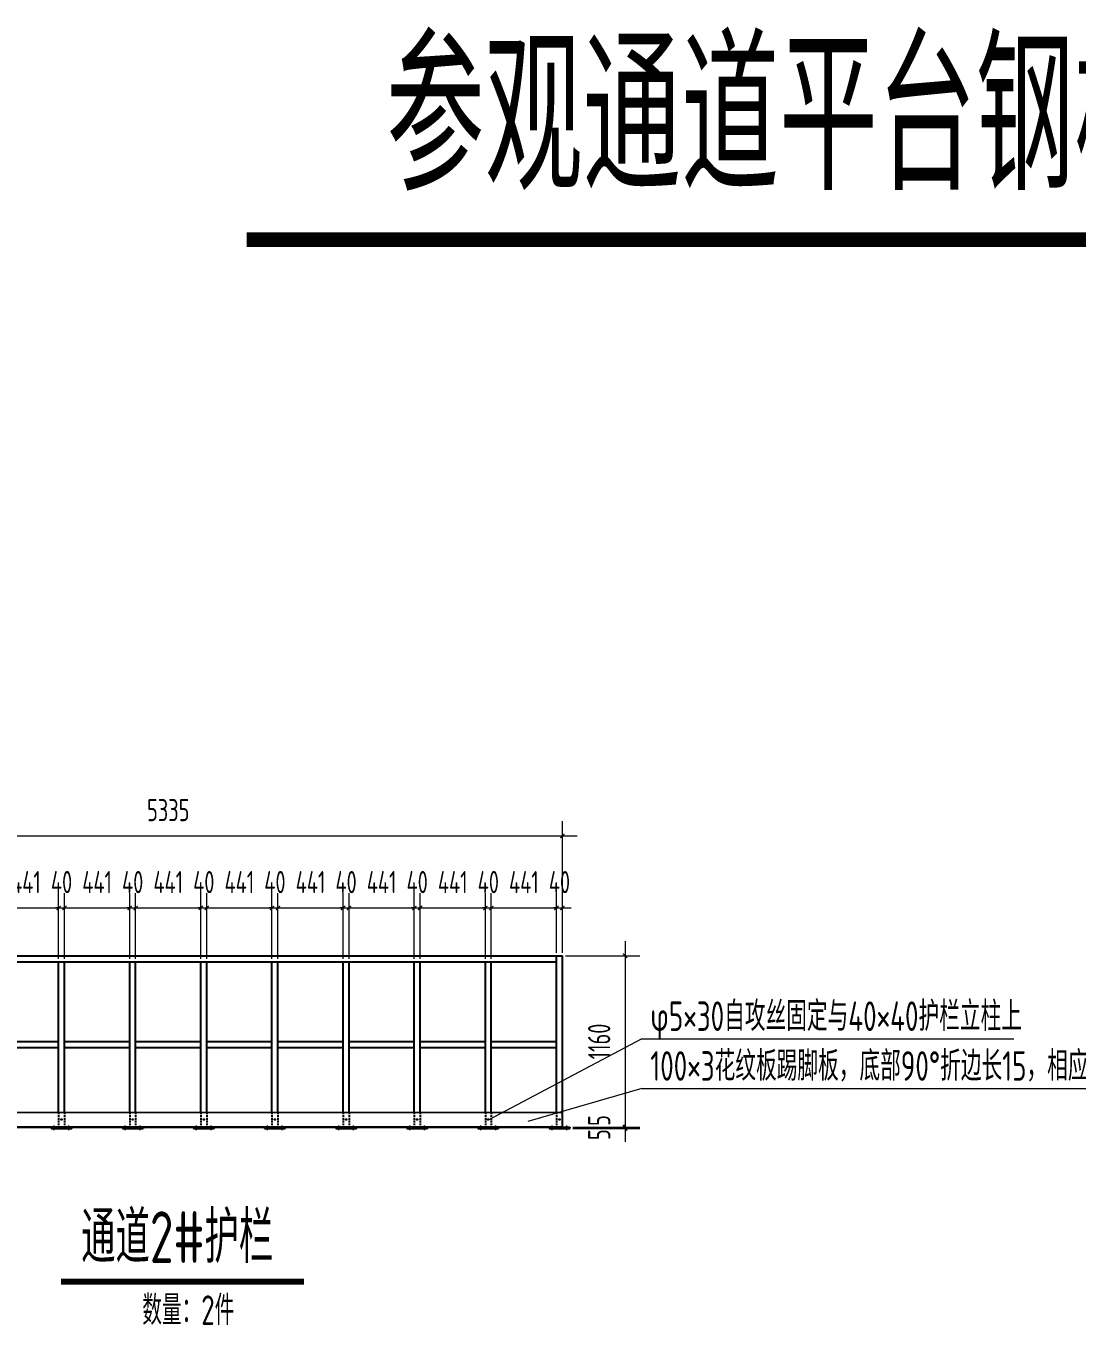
# Model space of a CAD drawing. Extents: x 498328 to 716449, y -893371 to -467753.
# Drawn here: x 548145 to 555257, y -857109 to -848313 of the extents above; entities that cross this region are included whole.
import ezdxf

# ---------------------------------------------------------------- set-up
doc = ezdxf.new("R2010")
doc.units = 0
doc.header["$LTSCALE"] = 1000
doc.header["$PDMODE"] = 35
doc.header["$PDSIZE"] = 20
doc.linetypes.add('2', pattern=[0.375, 0.25, -0.125])
doc.linetypes.add('CENTER', pattern=[2, 1.25, -0.25, 0.25, -0.25])
doc.layers.get('0').update_dxf_attribs({"linetype": 'CONTINUOUS'})
doc.layers.get('Defpoints').update_dxf_attribs({"linetype": 'CONTINUOUS'})
for name, color, linetype in [('01', 7, 'CONTINUOUS'), ('1轮廓实线层', 7, 'CONTINUOUS'), ('AXIS', 251, 'CENTER'), ('DIM', 3, 'CONTINUOUS'), ('PUB_TEXT', 7, 'CONTINUOUS'), ('SD_NAME_TOPC', 7, 'CONTINUOUS'), ('焊缝', 1, 'CONTINUOUS')]:
    doc.layers.add(name, color=color, linetype=linetype)
doc.styles.add('TSSD-REIN', font='tssdeng.shx', dxfattribs={"width": 0.7, "bigfont": 'tssdchn.shx'})
doc.styles.add('TSSD_DIMENSION', font='Tssdeng.shx', dxfattribs={"width": 0.7, "bigfont": 'hztxt.shx'})
doc.styles.add('TSSD_REIN', font='Tssdeng.shx', dxfattribs={"width": 0.7, "bigfont": 'hztxt.shx'})
doc.dimstyles.new('TSSD_100_100$0', dxfattribs={"dimtxt": 380, "dimasz": 100, "dimexe": 100, "dimexo": 250, "dimgap": 50, "dimtad": 1, "dimdec": 0, "dimzin": 0, "dimdsep": 46, "dimtxsty": 'TSSD_DIMENSION', "dimblk": 'ARCHTICK', "dimblk1": 'ARCHTICK', "dimblk2": 'ARCHTICK', "dimsah": 1, "dimcen": 0, "dimdle": 100, "dimclrt": 7, "dimadec": 0, "dimazin": 0, "dimtfac": 1, "dimtdec": 0, "dimtix": 1, "dimtmove": 2, "dimatfit": 3, "dimldrblk": 'ARCHTICK', "dimfxl": 0, "dimtolj": 1, "dimtzin": 0, "dimarcsym": 0})

# ---------------------------------------------------------------- blocks, each defined once
blk = doc.blocks.new('_ARCHTICK')
at = {"color": 0, "const_width": 0.4}
blk.add_lwpolyline([(-0.71, -0.71), (0.71, 0.71)], dxfattribs=at)
blk = doc.blocks.new('*D678')
at = {"layer": 'Defpoints', "color": 0, "transparency": 16777216}
for p in [(548365.2, -854284.7), (547923.9, -854648.6), (548365.2, -854648.6)]:
    blk.add_point(p, dxfattribs=at)
at = {"layer": 'DIM', "color": 0, "lineweight": 9, "transparency": 16777216}
for p, q in [((547923.9, -854628.6), (547923.9, -854184.7)), ((548365.2, -854628.6), (548365.2, -854184.7)), ((547823.9, -854284.7), (548465.2, -854284.7))]:
    blk.add_line(p, q, dxfattribs=at)
at = {"layer": 'DIM', "color": 0, "lineweight": 9, "transparency": 16777216, "xscale": 20, "yscale": 20, "zscale": 20, "rotation": 180}
blk.add_blockref('_ARCHTICK', (547923.9, -854284.7), dxfattribs=at)
at = {"layer": 'DIM', "color": 0, "lineweight": 9, "transparency": 16777216, "xscale": 20, "yscale": 20, "zscale": 20}
blk.add_blockref('_ARCHTICK', (548365.2, -854284.7), dxfattribs=at)
at = {"layer": 'DIM', "color": 7, "lineweight": 20, "transparency": 16777216, "insert": (548144.5, -854109.7), "char_height": 150, "attachment_point": 5, "style": 'TSSD_DIMENSION'}
blk.add_mtext('\\A1;441', dxfattribs=at)
blk = doc.blocks.new('*D679')
at = {"layer": 'Defpoints', "color": 0, "transparency": 16777216}
for p in [(548405.2, -854284.7), (548365.2, -854648.6), (548405.2, -854648.6)]:
    blk.add_point(p, dxfattribs=at)
at = {"layer": 'DIM', "color": 0, "lineweight": 9, "transparency": 16777216}
for p, q in [((548365.2, -854628.6), (548365.2, -854184.7)), ((548405.2, -854628.6), (548405.2, -854184.7)), ((548365.2, -854284.7), (548345.2, -854284.7)), ((548365.2, -854284.7), (548405.2, -854284.7)), ((548405.2, -854284.7), (548425.2, -854284.7))]:
    blk.add_line(p, q, dxfattribs=at)
at = {"layer": 'DIM', "color": 0, "lineweight": 9, "transparency": 16777216, "xscale": 20, "yscale": 20, "zscale": 20}
blk.add_blockref('_ARCHTICK', (548365.2, -854284.7), dxfattribs=at)
at = {"layer": 'DIM', "color": 0, "lineweight": 9, "transparency": 16777216, "xscale": 20, "yscale": 20, "zscale": 20, "rotation": 180}
blk.add_blockref('_ARCHTICK', (548405.2, -854284.7), dxfattribs=at)
at = {"layer": 'DIM', "color": 7, "lineweight": 20, "transparency": 16777216, "insert": (548385.2, -854109.7), "char_height": 150, "attachment_point": 5, "style": 'TSSD_DIMENSION'}
blk.add_mtext('\\A1;40', dxfattribs=at)
blk = doc.blocks.new('*D680')
at = {"layer": 'Defpoints', "color": 0, "transparency": 16777216}
for p in [(548846.6, -854284.7), (548405.2, -854648.6), (548846.6, -854648.6)]:
    blk.add_point(p, dxfattribs=at)
at = {"layer": 'DIM', "color": 0, "lineweight": 9, "transparency": 16777216}
for p, q in [((548405.2, -854628.6), (548405.2, -854184.7)), ((548846.6, -854628.6), (548846.6, -854184.7)), ((548305.2, -854284.7), (548946.6, -854284.7))]:
    blk.add_line(p, q, dxfattribs=at)
at = {"layer": 'DIM', "color": 0, "lineweight": 9, "transparency": 16777216, "xscale": 20, "yscale": 20, "zscale": 20, "rotation": 180}
blk.add_blockref('_ARCHTICK', (548405.2, -854284.7), dxfattribs=at)
at = {"layer": 'DIM', "color": 0, "lineweight": 9, "transparency": 16777216, "xscale": 20, "yscale": 20, "zscale": 20}
blk.add_blockref('_ARCHTICK', (548846.6, -854284.7), dxfattribs=at)
at = {"layer": 'DIM', "color": 7, "lineweight": 20, "transparency": 16777216, "insert": (548625.9, -854109.7), "char_height": 150, "attachment_point": 5, "style": 'TSSD_DIMENSION'}
blk.add_mtext('\\A1;441', dxfattribs=at)
blk = doc.blocks.new('*D681')
at = {"layer": 'Defpoints', "color": 0, "transparency": 16777216}
for p in [(548886.6, -854284.7), (548846.6, -854648.6), (548886.6, -854648.6)]:
    blk.add_point(p, dxfattribs=at)
at = {"layer": 'DIM', "color": 0, "lineweight": 9, "transparency": 16777216}
for p, q in [((548846.6, -854628.6), (548846.6, -854184.7)), ((548886.6, -854628.6), (548886.6, -854184.7)), ((548846.6, -854284.7), (548826.6, -854284.7)), ((548846.6, -854284.7), (548886.6, -854284.7)), ((548886.6, -854284.7), (548906.6, -854284.7))]:
    blk.add_line(p, q, dxfattribs=at)
at = {"layer": 'DIM', "color": 0, "lineweight": 9, "transparency": 16777216, "xscale": 20, "yscale": 20, "zscale": 20}
blk.add_blockref('_ARCHTICK', (548846.6, -854284.7), dxfattribs=at)
at = {"layer": 'DIM', "color": 0, "lineweight": 9, "transparency": 16777216, "xscale": 20, "yscale": 20, "zscale": 20, "rotation": 180}
blk.add_blockref('_ARCHTICK', (548886.6, -854284.7), dxfattribs=at)
at = {"layer": 'DIM', "color": 7, "lineweight": 20, "transparency": 16777216, "insert": (548866.6, -854109.7), "char_height": 150, "attachment_point": 5, "style": 'TSSD_DIMENSION'}
blk.add_mtext('\\A1;40', dxfattribs=at)
blk = doc.blocks.new('*D682')
at = {"layer": 'Defpoints', "color": 0, "transparency": 16777216}
for p in [(549327.9, -854284.7), (548886.6, -854648.6), (549327.9, -854648.6)]:
    blk.add_point(p, dxfattribs=at)
at = {"layer": 'DIM', "color": 0, "lineweight": 9, "transparency": 16777216}
for p, q in [((548886.6, -854628.6), (548886.6, -854184.7)), ((549327.9, -854628.6), (549327.9, -854184.7)), ((548786.6, -854284.7), (549427.9, -854284.7))]:
    blk.add_line(p, q, dxfattribs=at)
at = {"layer": 'DIM', "color": 0, "lineweight": 9, "transparency": 16777216, "xscale": 20, "yscale": 20, "zscale": 20, "rotation": 180}
blk.add_blockref('_ARCHTICK', (548886.6, -854284.7), dxfattribs=at)
at = {"layer": 'DIM', "color": 0, "lineweight": 9, "transparency": 16777216, "xscale": 20, "yscale": 20, "zscale": 20}
blk.add_blockref('_ARCHTICK', (549327.9, -854284.7), dxfattribs=at)
at = {"layer": 'DIM', "color": 7, "lineweight": 20, "transparency": 16777216, "insert": (549107.2, -854109.7), "char_height": 150, "attachment_point": 5, "style": 'TSSD_DIMENSION'}
blk.add_mtext('\\A1;441', dxfattribs=at)
blk = doc.blocks.new('*D683')
at = {"layer": 'Defpoints', "color": 0, "transparency": 16777216}
for p in [(549367.9, -854284.7), (549327.9, -854648.6), (549367.9, -854648.6)]:
    blk.add_point(p, dxfattribs=at)
at = {"layer": 'DIM', "color": 0, "lineweight": 9, "transparency": 16777216}
for p, q in [((549327.9, -854628.6), (549327.9, -854184.7)), ((549367.9, -854628.6), (549367.9, -854184.7)), ((549327.9, -854284.7), (549307.9, -854284.7)), ((549327.9, -854284.7), (549367.9, -854284.7)), ((549367.9, -854284.7), (549387.9, -854284.7))]:
    blk.add_line(p, q, dxfattribs=at)
at = {"layer": 'DIM', "color": 0, "lineweight": 9, "transparency": 16777216, "xscale": 20, "yscale": 20, "zscale": 20}
blk.add_blockref('_ARCHTICK', (549327.9, -854284.7), dxfattribs=at)
at = {"layer": 'DIM', "color": 0, "lineweight": 9, "transparency": 16777216, "xscale": 20, "yscale": 20, "zscale": 20, "rotation": 180}
blk.add_blockref('_ARCHTICK', (549367.9, -854284.7), dxfattribs=at)
at = {"layer": 'DIM', "color": 7, "lineweight": 20, "transparency": 16777216, "insert": (549347.9, -854109.7), "char_height": 150, "attachment_point": 5, "style": 'TSSD_DIMENSION'}
blk.add_mtext('\\A1;40', dxfattribs=at)
blk = doc.blocks.new('*D684')
at = {"layer": 'Defpoints', "color": 0, "transparency": 16777216}
for p in [(549809.3, -854284.7), (549367.9, -854648.6), (549809.3, -854648.6)]:
    blk.add_point(p, dxfattribs=at)
at = {"layer": 'DIM', "color": 0, "lineweight": 9, "transparency": 16777216}
for p, q in [((549367.9, -854628.6), (549367.9, -854184.7)), ((549809.3, -854628.6), (549809.3, -854184.7)), ((549267.9, -854284.7), (549909.3, -854284.7))]:
    blk.add_line(p, q, dxfattribs=at)
at = {"layer": 'DIM', "color": 0, "lineweight": 9, "transparency": 16777216, "xscale": 20, "yscale": 20, "zscale": 20, "rotation": 180}
blk.add_blockref('_ARCHTICK', (549367.9, -854284.7), dxfattribs=at)
at = {"layer": 'DIM', "color": 0, "lineweight": 9, "transparency": 16777216, "xscale": 20, "yscale": 20, "zscale": 20}
blk.add_blockref('_ARCHTICK', (549809.3, -854284.7), dxfattribs=at)
at = {"layer": 'DIM', "color": 7, "lineweight": 20, "transparency": 16777216, "insert": (549588.6, -854109.7), "char_height": 150, "attachment_point": 5, "style": 'TSSD_DIMENSION'}
blk.add_mtext('\\A1;441', dxfattribs=at)
blk = doc.blocks.new('*D685')
at = {"layer": 'Defpoints', "color": 0, "transparency": 16777216}
for p in [(549849.3, -854284.7), (549809.3, -854648.6), (549849.3, -854648.6)]:
    blk.add_point(p, dxfattribs=at)
at = {"layer": 'DIM', "color": 0, "lineweight": 9, "transparency": 16777216}
for p, q in [((549809.3, -854628.6), (549809.3, -854184.7)), ((549849.3, -854628.6), (549849.3, -854184.7)), ((549809.3, -854284.7), (549789.3, -854284.7)), ((549809.3, -854284.7), (549849.3, -854284.7)), ((549849.3, -854284.7), (549869.3, -854284.7))]:
    blk.add_line(p, q, dxfattribs=at)
at = {"layer": 'DIM', "color": 0, "lineweight": 9, "transparency": 16777216, "xscale": 20, "yscale": 20, "zscale": 20}
blk.add_blockref('_ARCHTICK', (549809.3, -854284.7), dxfattribs=at)
at = {"layer": 'DIM', "color": 0, "lineweight": 9, "transparency": 16777216, "xscale": 20, "yscale": 20, "zscale": 20, "rotation": 180}
blk.add_blockref('_ARCHTICK', (549849.3, -854284.7), dxfattribs=at)
at = {"layer": 'DIM', "color": 7, "lineweight": 20, "transparency": 16777216, "insert": (549829.3, -854109.7), "char_height": 150, "attachment_point": 5, "style": 'TSSD_DIMENSION'}
blk.add_mtext('\\A1;40', dxfattribs=at)
blk = doc.blocks.new('*D686')
at = {"layer": 'Defpoints', "color": 0, "transparency": 16777216}
for p in [(550290.6, -854284.7), (549849.3, -854648.6), (550290.6, -854648.6)]:
    blk.add_point(p, dxfattribs=at)
at = {"layer": 'DIM', "color": 0, "lineweight": 9, "transparency": 16777216}
for p, q in [((549849.3, -854628.6), (549849.3, -854184.7)), ((550290.6, -854628.6), (550290.6, -854184.7)), ((549749.3, -854284.7), (550390.6, -854284.7))]:
    blk.add_line(p, q, dxfattribs=at)
at = {"layer": 'DIM', "color": 0, "lineweight": 9, "transparency": 16777216, "xscale": 20, "yscale": 20, "zscale": 20, "rotation": 180}
blk.add_blockref('_ARCHTICK', (549849.3, -854284.7), dxfattribs=at)
at = {"layer": 'DIM', "color": 0, "lineweight": 9, "transparency": 16777216, "xscale": 20, "yscale": 20, "zscale": 20}
blk.add_blockref('_ARCHTICK', (550290.6, -854284.7), dxfattribs=at)
at = {"layer": 'DIM', "color": 7, "lineweight": 20, "transparency": 16777216, "insert": (550070, -854109.7), "char_height": 150, "attachment_point": 5, "style": 'TSSD_DIMENSION'}
blk.add_mtext('\\A1;441', dxfattribs=at)
blk = doc.blocks.new('*D687')
at = {"layer": 'Defpoints', "color": 0, "transparency": 16777216}
for p in [(550330.6, -854284.7), (550290.6, -854648.6), (550330.6, -854648.6)]:
    blk.add_point(p, dxfattribs=at)
at = {"layer": 'DIM', "color": 0, "lineweight": 9, "transparency": 16777216}
for p, q in [((550290.6, -854628.6), (550290.6, -854184.7)), ((550330.6, -854628.6), (550330.6, -854184.7)), ((550290.6, -854284.7), (550270.6, -854284.7)), ((550290.6, -854284.7), (550330.6, -854284.7)), ((550330.6, -854284.7), (550350.6, -854284.7))]:
    blk.add_line(p, q, dxfattribs=at)
at = {"layer": 'DIM', "color": 0, "lineweight": 9, "transparency": 16777216, "xscale": 20, "yscale": 20, "zscale": 20}
blk.add_blockref('_ARCHTICK', (550290.6, -854284.7), dxfattribs=at)
at = {"layer": 'DIM', "color": 0, "lineweight": 9, "transparency": 16777216, "xscale": 20, "yscale": 20, "zscale": 20, "rotation": 180}
blk.add_blockref('_ARCHTICK', (550330.6, -854284.7), dxfattribs=at)
at = {"layer": 'DIM', "color": 7, "lineweight": 20, "transparency": 16777216, "insert": (550310.6, -854109.7), "char_height": 150, "attachment_point": 5, "style": 'TSSD_DIMENSION'}
blk.add_mtext('\\A1;40', dxfattribs=at)
blk = doc.blocks.new('*D688')
at = {"layer": 'Defpoints', "color": 0, "transparency": 16777216}
for p in [(550772, -854284.7), (550330.6, -854648.6), (550772, -854648.6)]:
    blk.add_point(p, dxfattribs=at)
at = {"layer": 'DIM', "color": 0, "lineweight": 9, "transparency": 16777216}
for p, q in [((550330.6, -854628.6), (550330.6, -854184.7)), ((550772, -854628.6), (550772, -854184.7)), ((550230.6, -854284.7), (550872, -854284.7))]:
    blk.add_line(p, q, dxfattribs=at)
at = {"layer": 'DIM', "color": 0, "lineweight": 9, "transparency": 16777216, "xscale": 20, "yscale": 20, "zscale": 20, "rotation": 180}
blk.add_blockref('_ARCHTICK', (550330.6, -854284.7), dxfattribs=at)
at = {"layer": 'DIM', "color": 0, "lineweight": 9, "transparency": 16777216, "xscale": 20, "yscale": 20, "zscale": 20}
blk.add_blockref('_ARCHTICK', (550772, -854284.7), dxfattribs=at)
at = {"layer": 'DIM', "color": 7, "lineweight": 20, "transparency": 16777216, "insert": (550551.3, -854109.7), "char_height": 150, "attachment_point": 5, "style": 'TSSD_DIMENSION'}
blk.add_mtext('\\A1;441', dxfattribs=at)
blk = doc.blocks.new('*D689')
at = {"layer": 'Defpoints', "color": 0, "transparency": 16777216}
for p in [(550812, -854284.7), (550772, -854648.6), (550812, -854648.6)]:
    blk.add_point(p, dxfattribs=at)
at = {"layer": 'DIM', "color": 0, "lineweight": 9, "transparency": 16777216}
for p, q in [((550772, -854628.6), (550772, -854184.7)), ((550812, -854628.6), (550812, -854184.7)), ((550772, -854284.7), (550752, -854284.7)), ((550772, -854284.7), (550812, -854284.7)), ((550812, -854284.7), (550832, -854284.7))]:
    blk.add_line(p, q, dxfattribs=at)
at = {"layer": 'DIM', "color": 0, "lineweight": 9, "transparency": 16777216, "xscale": 20, "yscale": 20, "zscale": 20}
blk.add_blockref('_ARCHTICK', (550772, -854284.7), dxfattribs=at)
at = {"layer": 'DIM', "color": 0, "lineweight": 9, "transparency": 16777216, "xscale": 20, "yscale": 20, "zscale": 20, "rotation": 180}
blk.add_blockref('_ARCHTICK', (550812, -854284.7), dxfattribs=at)
at = {"layer": 'DIM', "color": 7, "lineweight": 20, "transparency": 16777216, "insert": (550792, -854109.7), "char_height": 150, "attachment_point": 5, "style": 'TSSD_DIMENSION'}
blk.add_mtext('\\A1;40', dxfattribs=at)
blk = doc.blocks.new('*D690')
at = {"layer": 'Defpoints', "color": 0, "transparency": 16777216}
for p in [(551253.3, -854284.7), (550812, -854648.6), (551253.3, -854648.6)]:
    blk.add_point(p, dxfattribs=at)
at = {"layer": 'DIM', "color": 0, "lineweight": 9, "transparency": 16777216}
for p, q in [((550812, -854628.6), (550812, -854184.7)), ((551253.3, -854628.6), (551253.3, -854184.7)), ((550712, -854284.7), (551353.3, -854284.7))]:
    blk.add_line(p, q, dxfattribs=at)
at = {"layer": 'DIM', "color": 0, "lineweight": 9, "transparency": 16777216, "xscale": 20, "yscale": 20, "zscale": 20, "rotation": 180}
blk.add_blockref('_ARCHTICK', (550812, -854284.7), dxfattribs=at)
at = {"layer": 'DIM', "color": 0, "lineweight": 9, "transparency": 16777216, "xscale": 20, "yscale": 20, "zscale": 20}
blk.add_blockref('_ARCHTICK', (551253.3, -854284.7), dxfattribs=at)
at = {"layer": 'DIM', "color": 7, "lineweight": 20, "transparency": 16777216, "insert": (551032.7, -854109.7), "char_height": 150, "attachment_point": 5, "style": 'TSSD_DIMENSION'}
blk.add_mtext('\\A1;441', dxfattribs=at)
blk = doc.blocks.new('*D691')
at = {"layer": 'Defpoints', "color": 0, "transparency": 16777216}
for p in [(551293.3, -854284.7), (551253.3, -854648.6), (551293.3, -854648.6)]:
    blk.add_point(p, dxfattribs=at)
at = {"layer": 'DIM', "color": 0, "lineweight": 9, "transparency": 16777216}
for p, q in [((551253.3, -854628.6), (551253.3, -854184.7)), ((551293.3, -854628.6), (551293.3, -854184.7)), ((551253.3, -854284.7), (551233.3, -854284.7)), ((551253.3, -854284.7), (551293.3, -854284.7)), ((551293.3, -854284.7), (551313.3, -854284.7))]:
    blk.add_line(p, q, dxfattribs=at)
at = {"layer": 'DIM', "color": 0, "lineweight": 9, "transparency": 16777216, "xscale": 20, "yscale": 20, "zscale": 20}
blk.add_blockref('_ARCHTICK', (551253.3, -854284.7), dxfattribs=at)
at = {"layer": 'DIM', "color": 0, "lineweight": 9, "transparency": 16777216, "xscale": 20, "yscale": 20, "zscale": 20, "rotation": 180}
blk.add_blockref('_ARCHTICK', (551293.3, -854284.7), dxfattribs=at)
at = {"layer": 'DIM', "color": 7, "lineweight": 20, "transparency": 16777216, "insert": (551273.3, -854109.7), "char_height": 150, "attachment_point": 5, "style": 'TSSD_DIMENSION'}
blk.add_mtext('\\A1;40', dxfattribs=at)
blk = doc.blocks.new('*D692')
at = {"layer": 'Defpoints', "color": 0, "transparency": 16777216}
for p in [(551734.7, -854284.7), (551293.3, -854648.6), (551734.7, -854608.6)]:
    blk.add_point(p, dxfattribs=at)
at = {"layer": 'DIM', "color": 0, "lineweight": 9, "transparency": 16777216}
for p, q in [((551293.3, -854628.6), (551293.3, -854184.7)), ((551734.7, -854588.6), (551734.7, -854184.7)), ((551193.3, -854284.7), (551834.7, -854284.7))]:
    blk.add_line(p, q, dxfattribs=at)
at = {"layer": 'DIM', "color": 0, "lineweight": 9, "transparency": 16777216, "xscale": 20, "yscale": 20, "zscale": 20, "rotation": 180}
blk.add_blockref('_ARCHTICK', (551293.3, -854284.7), dxfattribs=at)
at = {"layer": 'DIM', "color": 0, "lineweight": 9, "transparency": 16777216, "xscale": 20, "yscale": 20, "zscale": 20}
blk.add_blockref('_ARCHTICK', (551734.7, -854284.7), dxfattribs=at)
at = {"layer": 'DIM', "color": 7, "lineweight": 20, "transparency": 16777216, "insert": (551514, -854109.7), "char_height": 150, "attachment_point": 5, "style": 'TSSD_DIMENSION'}
blk.add_mtext('\\A1;441', dxfattribs=at)
blk = doc.blocks.new('*D693')
at = {"layer": 'Defpoints', "color": 0, "transparency": 16777216}
for p in [(551774.7, -854284.7), (551734.7, -854608.6), (551774.7, -854608.6)]:
    blk.add_point(p, dxfattribs=at)
at = {"layer": 'DIM', "color": 0, "lineweight": 9, "transparency": 16777216}
for p, q in [((551734.7, -854588.6), (551734.7, -854184.7)), ((551774.7, -854588.6), (551774.7, -854184.7)), ((551734.7, -854284.7), (551714.7, -854284.7)), ((551734.7, -854284.7), (551774.7, -854284.7)), ((551774.7, -854284.7), (551794.7, -854284.7))]:
    blk.add_line(p, q, dxfattribs=at)
at = {"layer": 'DIM', "color": 0, "lineweight": 9, "transparency": 16777216, "xscale": 20, "yscale": 20, "zscale": 20}
blk.add_blockref('_ARCHTICK', (551734.7, -854284.7), dxfattribs=at)
at = {"layer": 'DIM', "color": 0, "lineweight": 9, "transparency": 16777216, "xscale": 20, "yscale": 20, "zscale": 20, "rotation": 180}
blk.add_blockref('_ARCHTICK', (551774.7, -854284.7), dxfattribs=at)
at = {"layer": 'DIM', "color": 7, "lineweight": 20, "transparency": 16777216, "insert": (551754.7, -854109.7), "char_height": 150, "attachment_point": 5, "style": 'TSSD_DIMENSION'}
blk.add_mtext('\\A1;40', dxfattribs=at)
blk = doc.blocks.new('*D700')
at = {"layer": 'Defpoints', "color": 0, "transparency": 16777216}
for p in [(551774.7, -854608.6), (551824.7, -855768.4), (552198.6, -855768.4)]:
    blk.add_point(p, dxfattribs=at)
at = {"layer": 'DIM', "color": 0, "lineweight": 9, "transparency": 16777216}
for p, q in [((552198.6, -854508.6), (552198.6, -855868.4)), ((551794.7, -854608.6), (552298.6, -854608.6)), ((551844.7, -855768.4), (552298.6, -855768.4))]:
    blk.add_line(p, q, dxfattribs=at)
at = {"layer": 'DIM', "color": 0, "lineweight": 9, "transparency": 16777216, "xscale": 20, "yscale": 20, "zscale": 20}
for p, rotation in [((552198.6, -854608.6), 90), ((552198.6, -855768.4), 270)]:
    blk.add_blockref('_ARCHTICK', p, dxfattribs=dict(at, rotation=rotation))
at = {"layer": 'DIM', "color": 7, "lineweight": 20, "transparency": 16777216, "insert": (552023.6, -855188.5), "char_height": 150, "attachment_point": 5, "rotation": 90, "style": 'TSSD_DIMENSION'}
blk.add_mtext('\\A1;1160', dxfattribs=at)
blk = doc.blocks.new('*D701')
at = {"layer": 'Defpoints', "color": 0, "transparency": 16777216}
for p in [(551824.7, -855768.4), (551824.7, -855773.4), (552198.6, -855773.4)]:
    blk.add_point(p, dxfattribs=at)
at = {"layer": 'DIM', "color": 0, "lineweight": 9, "transparency": 16777216}
for p, q in [((551844.7, -855768.4), (552298.6, -855768.4)), ((551844.7, -855773.4), (552298.6, -855773.4)), ((552198.6, -855768.4), (552198.6, -855748.4)), ((552198.6, -855768.4), (552198.6, -855773.4)), ((552198.6, -855773.4), (552198.6, -855793.4))]:
    blk.add_line(p, q, dxfattribs=at)
at = {"layer": 'DIM', "color": 0, "lineweight": 9, "transparency": 16777216, "xscale": 20, "yscale": 20, "zscale": 20}
for p, rotation in [((552198.6, -855768.4), 270), ((552198.6, -855773.4), 90)]:
    blk.add_blockref('_ARCHTICK', p, dxfattribs=dict(at, rotation=rotation))
at = {"layer": 'DIM', "color": 7, "lineweight": 20, "transparency": 16777216, "insert": (552023.6, -855723.7), "char_height": 150, "attachment_point": 5, "rotation": 90, "style": 'TSSD_DIMENSION'}
blk.add_mtext('\\A1;5', dxfattribs=at)
blk = doc.blocks.new('*D702')
at = {"layer": 'Defpoints', "color": 0, "transparency": 16777216}
for p in [(551824.7, -855773.4), (551824.7, -855778.4), (552198.6, -855778.4)]:
    blk.add_point(p, dxfattribs=at)
at = {"layer": 'DIM', "color": 0, "lineweight": 9, "transparency": 16777216}
for p, q in [((551844.7, -855773.4), (552298.6, -855773.4)), ((551844.7, -855778.4), (552298.6, -855778.4)), ((552198.6, -855773.4), (552198.6, -855753.4)), ((552198.6, -855773.4), (552198.6, -855778.4)), ((552198.6, -855778.4), (552198.6, -855798.4))]:
    blk.add_line(p, q, dxfattribs=at)
at = {"layer": 'DIM', "color": 0, "lineweight": 9, "transparency": 16777216, "xscale": 20, "yscale": 20, "zscale": 20}
for p, rotation in [((552198.6, -855773.4), 270), ((552198.6, -855778.4), 90)]:
    blk.add_blockref('_ARCHTICK', p, dxfattribs=dict(at, rotation=rotation))
at = {"layer": 'DIM', "color": 7, "lineweight": 20, "transparency": 16777216, "insert": (552023.6, -855819.4), "char_height": 150, "attachment_point": 5, "rotation": 90, "style": 'TSSD_DIMENSION'}
blk.add_mtext('\\A1;5', dxfattribs=at)
blk = doc.blocks.new('*D706')
at = {"layer": 'Defpoints', "color": 0, "transparency": 16777216}
for p in [(551774.7, -853797.2), (546439.8, -854608.6), (551774.7, -854608.6)]:
    blk.add_point(p, dxfattribs=at)
at = {"layer": 'DIM', "color": 0, "lineweight": 9, "transparency": 16777216}
for p, q in [((546439.8, -854588.6), (546439.8, -853697.2)), ((551774.7, -854588.6), (551774.7, -853697.2)), ((546339.8, -853797.2), (551874.7, -853797.2))]:
    blk.add_line(p, q, dxfattribs=at)
at = {"layer": 'DIM', "color": 0, "lineweight": 9, "transparency": 16777216, "xscale": 20, "yscale": 20, "zscale": 20, "rotation": 180}
blk.add_blockref('_ARCHTICK', (546439.8, -853797.2), dxfattribs=at)
at = {"layer": 'DIM', "color": 0, "lineweight": 9, "transparency": 16777216, "xscale": 20, "yscale": 20, "zscale": 20}
blk.add_blockref('_ARCHTICK', (551774.7, -853797.2), dxfattribs=at)
at = {"layer": 'DIM', "color": 7, "lineweight": 20, "transparency": 16777216, "insert": (549107.3, -853622.2), "char_height": 150, "attachment_point": 5, "style": 'TSSD_DIMENSION'}
blk.add_mtext('\\A1;5335', dxfattribs=at)

msp = doc.modelspace()

# ---------------------------------------------------------------- linework, layer by layer
at = {"layer": '01', "color": 8, "lineweight": 9}
for p, q in [((552313.1, -855170.3), (551275.9, -855718.5)), ((552313.1, -855170.3), (554830.2, -855170.3)), ((552313.1, -855507.2), (551541.6, -855731.4)), ((552313.1, -855507.2), (555697.4, -855507.2))]:
    msp.add_line(p, q, dxfattribs=at)
at = {"layer": '1轮廓实线层', "color": 8, "linetype": '2', "ltscale": 0.05}
for p, q in [((548365.2, -855668.5), (548365.2, -855765.5)), ((548405.2, -855668.5), (548405.2, -855765.5)), ((548846.6, -855668.5), (548846.6, -855765.5)), ((548886.6, -855668.5), (548886.6, -855765.5)), ((549327.9, -855668.5), (549327.9, -855765.5)), ((549367.9, -855668.5), (549367.9, -855765.5)), ((549809.3, -855668.5), (549809.3, -855765.5)), ((549849.3, -855668.5), (549849.3, -855765.5)), ((550290.6, -855668.5), (550290.6, -855765.5)), ((550330.6, -855668.5), (550330.6, -855765.5)), ((550772, -855668.5), (550772, -855765.5)), ((550812, -855668.5), (550812, -855765.5)), ((551253.3, -855668.5), (551253.3, -855765.5)), ((551293.3, -855668.5), (551293.3, -855765.5)), ((551734.7, -855668.6), (551734.7, -855765.6))]:
    msp.add_line(p, q, dxfattribs=at)
at = {"layer": 'AXIS', "lineweight": 20}
for p, q in [((548335.2, -855788.7), (548335.2, -855757.7)), ((548435.2, -855788.6), (548435.2, -855757.6)), ((548816.5, -855788.7), (548816.5, -855757.7)), ((548916.6, -855788.6), (548916.6, -855757.6)), ((549297.9, -855788.7), (549297.9, -855757.7)), ((549397.9, -855788.6), (549397.9, -855757.6)), ((549779.2, -855788.7), (549779.2, -855757.7)), ((549879.3, -855788.5), (549879.3, -855757.5)), ((550260.6, -855788.7), (550260.6, -855757.7)), ((550360.7, -855788.6), (550360.7, -855757.6)), ((550742, -855788.7), (550742, -855757.7)), ((550842, -855788.6), (550842, -855757.6)), ((551223.3, -855788.7), (551223.3, -855757.7)), ((551323.4, -855788.6), (551323.4, -855757.6)), ((551704.7, -855788.7), (551704.7, -855757.7)), ((551804.7, -855788.6), (551804.7, -855757.6))]:
    msp.add_line(p, q, dxfattribs=at)
at = {"layer": 'SD_NAME_TOPC'}
for points, const_width in [([(549639, -849759.3), (559694.5, -849759.3)], 100), ([(548380.9, -856815.6), (550024.9, -856815.6)], 40)]:
    msp.add_lwpolyline(points, dxfattribs=dict(at, const_width=const_width))
at = {"layer": '焊缝', "color": 0}
for p, q in [((546439.8, -854608.6), (551774.7, -854608.6)), ((546479.8, -854648.6), (551734.7, -854648.6)), ((548365.2, -855668.5), (548365.2, -854648.6)), ((548405.2, -855668.5), (548405.2, -854648.6)), ((548846.6, -855668.5), (548846.6, -854648.6)), ((548886.6, -855668.5), (548886.6, -854648.6)), ((549327.9, -855668.5), (549327.9, -854648.6)), ((549367.9, -855668.5), (549367.9, -854648.6)), ((549809.3, -855668.5), (549809.3, -854648.6)), ((549849.3, -855668.5), (549849.3, -854648.6)), ((550290.6, -855668.5), (550290.6, -854648.6)), ((550330.6, -855668.5), (550330.6, -854648.6)), ((550772, -855668.5), (550772, -854648.6)), ((550812, -855668.5), (550812, -854648.6)), ((551253.3, -855668.6), (551253.3, -854648.6)), ((551293.3, -855668.6), (551293.3, -854648.6)), ((551734.7, -855668.6), (551734.7, -854608.6)), ((551774.7, -855768.6), (551774.7, -854608.6)), ((547923.9, -855188.6), (548365.2, -855188.6)), ((547923.9, -855228.6), (548365.2, -855228.6)), ((548405.2, -855188.6), (548846.6, -855188.6)), ((548405.2, -855228.6), (548846.6, -855228.6)), ((548886.6, -855188.6), (549327.9, -855188.6)), ((548886.6, -855228.6), (549327.9, -855228.6)), ((549367.9, -855188.6), (549809.3, -855188.6)), ((549367.9, -855228.6), (549809.3, -855228.6)), ((549849.3, -855188.6), (550290.6, -855188.6)), ((549849.3, -855228.6), (550290.6, -855228.6)), ((550330.6, -855188.6), (550772, -855188.6)), ((550330.6, -855228.6), (550772, -855228.6)), ((550812, -855188.6), (551253.3, -855188.6)), ((550812, -855228.6), (551253.3, -855228.6)), ((551293.3, -855188.6), (551734.7, -855188.6)), ((551293.3, -855228.6), (551734.7, -855228.6)), ((548315.2, -855768.4), (548455.2, -855768.4)), ((548315.2, -855768.4), (548315.2, -855778.4)), ((548315.2, -855773.4), (548455.2, -855773.4)), ((548315.2, -855778.4), (548455.2, -855778.4)), ((548455.2, -855768.4), (548455.2, -855778.4)), ((548796.6, -855768.4), (548936.6, -855768.4)), ((548796.6, -855768.4), (548796.6, -855778.4)), ((548796.6, -855773.4), (548936.6, -855773.4)), ((548796.6, -855778.4), (548936.6, -855778.4)), ((548936.6, -855768.4), (548936.6, -855778.4)), ((549277.9, -855768.4), (549417.9, -855768.4)), ((549277.9, -855768.4), (549277.9, -855778.4)), ((549277.9, -855773.4), (549417.9, -855773.4)), ((549277.9, -855778.4), (549417.9, -855778.4)), ((549417.9, -855768.4), (549417.9, -855778.4)), ((549759.3, -855768.4), (549899.3, -855768.4)), ((549759.3, -855768.4), (549759.3, -855778.4)), ((549759.3, -855773.4), (549899.3, -855773.4)), ((549759.3, -855778.4), (549899.3, -855778.4)), ((549899.3, -855768.4), (549899.3, -855778.4)), ((550240.6, -855768.4), (550380.6, -855768.4)), ((550240.6, -855768.4), (550240.6, -855778.4)), ((550240.6, -855773.4), (550380.6, -855773.4)), ((550240.6, -855778.4), (550380.6, -855778.4)), ((550380.6, -855768.4), (550380.6, -855778.4)), ((550722, -855768.4), (550862, -855768.4)), ((550722, -855768.4), (550722, -855778.4)), ((550722, -855773.4), (550862, -855773.4)), ((550722, -855778.4), (550862, -855778.4)), ((550862, -855768.4), (550862, -855778.4)), ((551203.3, -855768.4), (551343.3, -855768.4)), ((551203.3, -855768.4), (551203.3, -855778.4)), ((551203.3, -855773.4), (551343.3, -855773.4)), ((551203.3, -855778.4), (551343.3, -855778.4)), ((551343.3, -855768.4), (551343.3, -855778.4)), ((551684.7, -855768.4), (551824.7, -855768.4)), ((551684.7, -855768.4), (551684.7, -855778.4)), ((551684.7, -855773.4), (551824.7, -855773.4)), ((551684.7, -855778.4), (551824.7, -855778.4)), ((551824.7, -855768.4), (551824.7, -855778.4))]:
    msp.add_line(p, q, dxfattribs=at)
at = {"layer": '焊缝', "color": 7, "true_color": 0xffffff}
for p, q in [((546439.8, -855668.4), (551774.7, -855668.6)), ((546439.8, -855765.4), (551774.7, -855765.6)), ((546439.8, -855768.4), (551774.7, -855768.6))]:
    msp.add_line(p, q, dxfattribs=at)
at = {"layer": '焊缝', "color": 0, "const_width": 6}
for points in [[(548335.2, -855768.4), (548335.2, -855778.4)], [(548435.2, -855768.4), (548435.2, -855778.4)], [(548816.5, -855768.4), (548816.5, -855778.4)], [(548916.6, -855768.4), (548916.6, -855778.4)], [(549297.9, -855768.4), (549297.9, -855778.4)], [(549397.9, -855768.4), (549397.9, -855778.4)], [(549779.2, -855768.4), (549779.2, -855778.4)], [(549879.3, -855768.4), (549879.3, -855778.4)], [(550260.6, -855768.4), (550260.6, -855778.4)], [(550360.7, -855768.4), (550360.7, -855778.4)], [(550742, -855768.4), (550742, -855778.4)], [(550842, -855768.4), (550842, -855778.4)], [(551223.3, -855768.4), (551223.3, -855778.4)], [(551323.4, -855768.4), (551323.4, -855778.4)], [(551704.7, -855768.4), (551704.7, -855778.4)], [(551804.7, -855768.4), (551804.7, -855778.4)]]:
    msp.add_lwpolyline(points, dxfattribs=at)
at = {"layer": '焊缝', "color": 7, "true_color": 0xffffff}
for centre in [(548385.2, -855717), (548866.6, -855716.9), (549347.9, -855717), (549829.3, -855717), (549829.3, -855717), (550310.6, -855717), (550792, -855717), (551273.3, -855717.1), (551754.7, -855717.1)]:
    msp.add_circle(centre, 3, dxfattribs=at)

# ---------------------------------------------------------------- texts
at = {"layer": 'PUB_TEXT', "lineweight": 15, "width": 0.7}
for s, height, style, p in [('参观通道平台钢梯及护栏位置平面图', 1000, 'TSSD-REIN', (550582.7, -849425.4)), ('φ5×30自攻丝固定与40×40护栏立柱上', 200, 'TSSD_REIN', (552369.8, -855117.6)), ('100×3花纹板踢脚板，底部90°折边长15，相应位置钻孔φ6', 200, 'TSSD_REIN', (552369.8, -855454.6)), ('通道2#护栏', 350, 'TSSD-REIN', (548517.4, -856688.8)), ('数量：2件', 200, 'TSSD-REIN', (548931.4, -857107.8))]:
    msp.add_text(s, height=height, dxfattribs=dict(at, style=style)).set_placement(p)

# ---------------------------------------------------------------- dimensions: what is measured, and where the dimension line sits
at = {"layer": 'DIM', "lineweight": 20}
for base, p1, p2, picture, middle in [((551774.7, -853797.2), (546439.8, -854608.6), (551774.7, -854608.6), '*D706', (549107.3, -853622.2)), ((548365.2, -854284.7), (547923.9, -854648.6), (548365.2, -854648.6), '*D678', (548144.5, -854109.7)), ((548405.2, -854284.7), (548365.2, -854648.6), (548405.2, -854648.6), '*D679', (548385.2, -854109.7)), ((548846.6, -854284.7), (548405.2, -854648.6), (548846.6, -854648.6), '*D680', (548625.9, -854109.7)), ((548886.6, -854284.7), (548846.6, -854648.6), (548886.6, -854648.6), '*D681', (548866.6, -854109.7)), ((549327.9, -854284.7), (548886.6, -854648.6), (549327.9, -854648.6), '*D682', (549107.2, -854109.7)), ((549367.9, -854284.7), (549327.9, -854648.6), (549367.9, -854648.6), '*D683', (549347.9, -854109.7)), ((549809.3, -854284.7), (549367.9, -854648.6), (549809.3, -854648.6), '*D684', (549588.6, -854109.7)), ((549849.3, -854284.7), (549809.3, -854648.6), (549849.3, -854648.6), '*D685', (549829.3, -854109.7)), ((550290.6, -854284.7), (549849.3, -854648.6), (550290.6, -854648.6), '*D686', (550070, -854109.7)), ((550330.6, -854284.7), (550290.6, -854648.6), (550330.6, -854648.6), '*D687', (550310.6, -854109.7)), ((550772, -854284.7), (550330.6, -854648.6), (550772, -854648.6), '*D688', (550551.3, -854109.7)), ((550812, -854284.7), (550772, -854648.6), (550812, -854648.6), '*D689', (550792, -854109.7)), ((551253.3, -854284.7), (550812, -854648.6), (551253.3, -854648.6), '*D690', (551032.7, -854109.7)), ((551293.3, -854284.7), (551253.3, -854648.6), (551293.3, -854648.6), '*D691', (551273.3, -854109.7)), ((551734.7, -854284.7), (551293.3, -854648.6), (551734.7, -854608.6), '*D692', (551514, -854109.7)), ((551774.7, -854284.7), (551734.7, -854608.6), (551774.7, -854608.6), '*D693', (551754.7, -854109.7))]:
    dim = msp.add_linear_dim(base=base, p1=p1, p2=p2, dimstyle='TSSD_100_100$0', override={"dimtxt": 150, "dimasz": 20, "dimexo": 20, "dimgap": 100, "dimsah": 0, "dimatfit": 0, "dimlwd": 9, "dimlwe": 9}, dxfattribs=at)
    dim.commit()
    dim.dimension.update_dxf_attribs({"geometry": picture, "text_midpoint": middle})
dim = msp.add_linear_dim(base=(552198.6, -855768.4), p1=(551774.7, -854608.6), p2=(551824.7, -855768.4), angle=90, dimstyle='TSSD_100_100$0', override={"dimtxt": 150, "dimasz": 20, "dimexo": 20, "dimgap": 100, "dimsah": 0, "dimatfit": 0, "dimlwd": 9, "dimlwe": 9}, dxfattribs=at)
dim.commit()
dim.dimension.update_dxf_attribs({"geometry": '*D700', "text_midpoint": (552023.6, -855188.5)})
for base, p1, p2, picture, middle in [((552198.6, -855773.4), (551824.7, -855768.4), (551824.7, -855773.4), '*D701', (552023.6, -855723.7)), ((552198.6, -855778.4), (551824.7, -855773.4), (551824.7, -855778.4), '*D702', (552023.6, -855819.4))]:
    dim = msp.add_linear_dim(base=base, p1=p1, p2=p2, angle=90, dimstyle='TSSD_100_100$0', override={"dimtxt": 150, "dimasz": 20, "dimexo": 20, "dimgap": 100, "dimsah": 0, "dimatfit": 0, "dimlwd": 9, "dimlwe": 9}, dxfattribs=at)
    dim.commit()
    dim.dimension.update_dxf_attribs({"geometry": picture, "text_midpoint": middle, "dimtype": 160})

doc.saveas('drawing.dxf')
